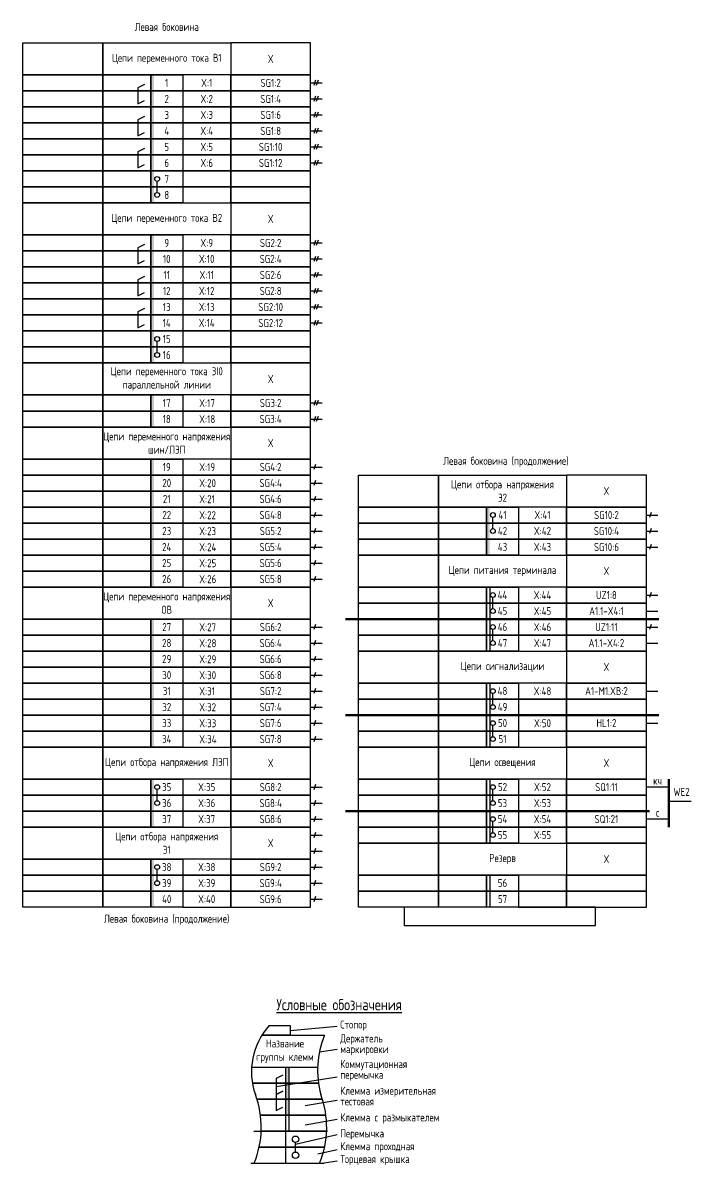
# Model space of a CAD drawing. Header units: millimetres. Extents: x -606 to 1525, y 17 to 584.
# Drawn here: x 1316 to 1525, y 46.3 to 403.1 of the extents above; entities that cross this region are included whole.
import ezdxf

# ---------------------------------------------------------------- set-up
doc = ezdxf.new("R2010")
doc.units = ezdxf.units.MM
doc.styles.add('Gost_type_A', font='GOST_A.TTF')

msp = doc.modelspace()

# ---------------------------------------------------------------- hatches: boundary and pattern name
h = msp.add_hatch(color=256)
h.dxf.hatch_style = 1
h.paths.add_polyline_path([(1357, 386.88), (1356, 386.88), (1356, 346.88), (1357, 346.88)])
h = msp.add_hatch(color=256)
h.dxf.hatch_style = 1
h.paths.add_polyline_path([(1357, 336.88), (1356, 336.88), (1356, 296.88), (1357, 296.88)])
h = msp.add_hatch(color=256)
h.dxf.hatch_style = 1
h.paths.add_polyline_path([(1357, 286.88), (1356, 286.88), (1356, 276.88), (1357, 276.88)])
h = msp.add_hatch(color=256)
h.dxf.hatch_style = 1
h.paths.add_polyline_path([(1357, 266.88), (1356, 266.88), (1356, 226.88), (1357, 226.88)])
h = msp.add_hatch(color=256)
h.dxf.hatch_style = 1
h.paths.add_polyline_path([(1462, 251.88), (1461, 251.88), (1461, 236.88), (1462, 236.88)])
h = msp.add_hatch(color=256)
h.dxf.hatch_style = 1
h.paths.add_polyline_path([(1357, 216.88), (1356, 216.88), (1356, 176.88), (1357, 176.88)])
h = msp.add_hatch(color=256)
h.dxf.hatch_style = 1
h.paths.add_polyline_path([(1357, 166.88), (1356, 166.88), (1356, 151.88), (1357, 151.88)])
h = msp.add_hatch(color=256)
h.dxf.hatch_style = 1
h.paths.add_polyline_path([(1357, 141.88), (1356, 141.88), (1356, 126.88), (1357, 126.88)])
h = msp.add_hatch(color=256)
h.dxf.hatch_style = 1
h.paths.add_polyline_path([(1399.27, 76.86), (1398.27, 76.86), (1398.27, 61.86), (1399.27, 61.86)])

# ---------------------------------------------------------------- linework, layer by layer
for p, q in [((1406, 384.38), (1409.62, 384.38)), ((1407.54, 385.19), (1406.96, 383.57)), ((1408.33, 385.2), (1407.75, 383.57)), ((1406, 379.38), (1409.62, 379.38)), ((1407.54, 380.19), (1406.96, 378.57)), ((1408.33, 380.2), (1407.75, 378.57)), ((1407.54, 375.19), (1406.96, 373.57)), ((1408.33, 375.2), (1407.75, 373.57)), ((1406, 374.38), (1409.62, 374.38)), ((1406, 369.38), (1409.62, 369.38)), ((1407.54, 370.19), (1406.96, 368.57)), ((1408.33, 370.2), (1407.75, 368.57)), ((1406, 364.38), (1409.62, 364.38)), ((1407.54, 365.19), (1406.96, 363.57)), ((1408.33, 365.2), (1407.75, 363.57)), ((1406, 359.38), (1409.62, 359.38)), ((1407.54, 360.19), (1406.96, 358.57)), ((1408.33, 360.2), (1407.75, 358.57)), ((1406, 334.38), (1409.62, 334.38)), ((1407.54, 335.19), (1406.96, 333.57)), ((1408.33, 335.2), (1407.75, 333.57)), ((1406, 329.38), (1409.62, 329.38)), ((1407.54, 330.19), (1406.96, 328.57)), ((1408.33, 330.2), (1407.75, 328.57)), ((1407.54, 325.19), (1406.96, 323.57)), ((1408.33, 325.2), (1407.75, 323.57)), ((1406, 324.38), (1409.62, 324.38)), ((1406, 319.38), (1409.62, 319.38)), ((1407.54, 320.19), (1406.96, 318.57)), ((1408.33, 320.2), (1407.75, 318.57)), ((1406, 314.38), (1409.62, 314.38)), ((1407.54, 315.19), (1406.96, 313.57)), ((1408.33, 315.2), (1407.75, 313.57)), ((1406, 309.38), (1409.62, 309.38)), ((1407.54, 310.19), (1406.96, 308.57)), ((1408.33, 310.2), (1407.75, 308.57)), ((1406, 284.38), (1409.62, 284.38)), ((1407.54, 285.19), (1406.96, 283.57)), ((1408.33, 285.2), (1407.75, 283.57)), ((1406, 279.38), (1409.62, 279.38)), ((1407.54, 280.19), (1406.96, 278.57)), ((1408.33, 280.2), (1407.75, 278.57)), ((1406, 264.38), (1409.62, 264.38)), ((1407.54, 265.19), (1406.96, 263.57)), ((1406, 259.38), (1409.62, 259.38)), ((1407.54, 260.19), (1406.96, 258.57)), ((1406, 254.38), (1409.62, 254.38)), ((1407.54, 255.19), (1406.96, 253.57)), ((1407.54, 250.19), (1406.96, 248.57)), ((1512.54, 250.19), (1511.96, 248.57)), ((1406, 249.38), (1409.62, 249.38)), ((1511, 249.38), (1514.62, 249.38)), ((1406, 244.38), (1409.62, 244.38)), ((1407.54, 245.19), (1406.96, 243.57)), ((1511, 244.38), (1514.62, 244.38)), ((1512.54, 245.19), (1511.96, 243.57)), ((1406, 239.38), (1409.62, 239.38)), ((1407.54, 240.19), (1406.96, 238.57)), ((1511, 239.38), (1514.62, 239.38)), ((1512.54, 240.19), (1511.96, 238.57)), ((1406, 234.38), (1409.62, 234.38)), ((1407.54, 235.19), (1406.96, 233.57)), ((1406, 229.38), (1409.62, 229.38)), ((1407.54, 230.19), (1406.96, 228.57)), ((1512.54, 225.19), (1511.96, 223.57)), ((1511, 224.38), (1514.62, 224.38)), ((1511, 219.38), (1514.62, 219.38)), ((1406, 214.38), (1409.62, 214.38)), ((1407.54, 215.19), (1406.96, 213.57)), ((1511, 214.38), (1514.62, 214.38)), ((1512.54, 215.19), (1511.96, 213.57)), ((1406, 209.38), (1409.62, 209.38)), ((1407.54, 210.19), (1406.96, 208.57)), ((1511, 209.38), (1514.62, 209.38)), ((1406, 204.38), (1409.62, 204.38)), ((1407.54, 205.19), (1406.96, 203.57)), ((1407.54, 200.19), (1406.96, 198.57)), ((1406, 199.38), (1409.62, 199.38)), ((1406, 194.38), (1409.62, 194.38)), ((1407.54, 195.19), (1406.96, 193.57)), ((1511, 194.38), (1514.62, 194.38)), ((1406, 189.38), (1409.62, 189.38)), ((1407.54, 190.19), (1406.96, 188.57)), ((1406, 184.38), (1409.62, 184.38)), ((1407.54, 185.19), (1406.96, 183.57)), ((1511, 184.38), (1514.62, 184.38)), ((1406, 179.38), (1409.62, 179.38)), ((1407.54, 180.19), (1406.96, 178.57)), ((1406, 164.38), (1409.62, 164.38)), ((1407.54, 165.19), (1406.96, 163.57)), ((1518, 164.38), (1511, 164.38)), ((1518, 164.38), (1518, 154.38)), ((1406, 159.38), (1409.62, 159.38)), ((1407.54, 160.19), (1406.96, 158.57)), ((1525, 159.88), (1518, 159.88)), ((1406, 154.38), (1409.62, 154.38)), ((1407.54, 155.19), (1406.96, 153.57)), ((1518, 154.38), (1511, 154.38)), ((1407.54, 150.19), (1406.96, 148.57)), ((1406, 149.38), (1409.62, 149.38)), ((1406, 144.38), (1409.62, 144.38)), ((1407.54, 145.19), (1406.96, 143.57)), ((1406, 139.38), (1409.62, 139.38)), ((1407.54, 140.19), (1406.96, 138.57)), ((1406, 134.38), (1409.62, 134.38)), ((1407.54, 135.19), (1406.96, 133.57)), ((1406, 129.38), (1409.62, 129.38)), ((1407.54, 130.19), (1406.96, 128.57)), ((1399.62, 88.36), (1414.27, 89.68)), ((1390.77, 86.86), (1410.35, 86.86)), ((1408.78, 81.7), (1414.27, 82.55)), ((1387.74, 76.86), (1408.2, 76.86)), ((1398.27, 46.86), (1398.27, 76.86)), ((1399.27, 71.86), (1399.27, 76.86)), ((1408.46, 71.86), (1388, 71.86)), ((1388, 71.86), (1408.46, 71.86)), ((1395.27, 70.86), (1414.27, 73.86)), ((1399.27, 56.86), (1399.27, 71.86)), ((1409.68, 66.86), (1389.22, 66.86)), ((1389.22, 66.86), (1409.68, 66.86)), ((1404.27, 64.86), (1414.27, 66.62)), ((1410.77, 61.86), (1390.31, 61.86)), ((1390.31, 61.86), (1410.77, 61.86)), ((1410.77, 61.86), (1390.31, 61.86)), ((1390.31, 61.86), (1410.77, 61.86)), ((1404.27, 58.86), (1414.27, 60.62)), ((1388.27, 56.86), (1411.27, 56.86)), ((1410.99, 56.86), (1390.53, 56.86)), ((1390.53, 56.86), (1410.99, 56.86)), ((1401.27, 52.86), (1414.27, 55.86)), ((1410.35, 51.86), (1389.89, 51.86)), ((1389.89, 51.86), (1410.35, 51.86)), ((1401.29, 51.86), (1401.29, 53.36)), ((1401.29, 50.36), (1401.29, 51.86)), ((1408.27, 49.82), (1414.27, 51.2)), ((1387.27, 46.86), (1410.27, 46.86)), ((1388.34, 46.86), (1408.79, 46.86)), ((1414.27, 47.52), (1410.27, 46.86))]:
    msp.add_line(p, q)
at = {"lineweight": -2}
for p, q in [((1358, 350.13), (1358, 353.63)), ((1358, 300.13), (1358, 303.63)), ((1463, 245.13), (1463, 248.63)), ((1463, 220.13), (1463, 223.63)), ((1463, 210.13), (1463, 213.63)), ((1463, 190.13), (1463, 193.63)), ((1463, 180.13), (1463, 183.63)), ((1358, 160.13), (1358, 163.63)), ((1463, 160.13), (1463, 163.63)), ((1463, 150.13), (1463, 153.63)), ((1358, 135.13), (1358, 138.63))]:
    msp.add_line(p, q, dxfattribs=at)
at = {"linetype": 'ByBlock', "lineweight": 60}
for p, q in [((1416.95, 216.88), (1514.87, 216.88)), ((1416.95, 186.88), (1514.87, 186.88)), ((1416.95, 156.88), (1512, 156.88))]:
    msp.add_line(p, q, dxfattribs=at)
at = {"color": 0, "linetype": 'ByBlock', "lineweight": 60}
msp.add_line((1518, 151.88), (1518, 166.88), dxfattribs=at)
for points in [[(1316, 396.88), (1341, 396.88), (1341, 386.88), (1316, 386.88)], [(1341, 396.88), (1381, 396.88), (1381, 386.88), (1341, 386.88)], [(1406, 396.88), (1381, 396.88), (1381, 386.88), (1406, 386.88)], [(1316, 386.88), (1341, 386.88), (1341, 381.88), (1316, 381.88)], [(1341, 386.88), (1356, 386.88), (1356, 381.88), (1341, 381.88)], [(1356, 386.88), (1366, 386.88), (1366, 381.88), (1356, 381.88)], [(1381, 386.88), (1366, 386.88), (1366, 381.88), (1381, 381.88)], [(1406, 386.88), (1381, 386.88), (1381, 381.88), (1406, 381.88)], [(1316, 381.88), (1341, 381.88), (1341, 376.88), (1316, 376.88)], [(1341, 381.88), (1356, 381.88), (1356, 376.88), (1341, 376.88)], [(1356, 381.88), (1366, 381.88), (1366, 376.88), (1356, 376.88)], [(1381, 381.88), (1366, 381.88), (1366, 376.88), (1381, 376.88)], [(1406, 381.88), (1381, 381.88), (1381, 376.88), (1406, 376.88)], [(1316, 376.88), (1341, 376.88), (1341, 371.88), (1316, 371.88)], [(1341, 376.88), (1356, 376.88), (1356, 371.88), (1341, 371.88)], [(1356, 376.88), (1366, 376.88), (1366, 371.88), (1356, 371.88)], [(1381, 376.88), (1366, 376.88), (1366, 371.88), (1381, 371.88)], [(1406, 376.88), (1381, 376.88), (1381, 371.88), (1406, 371.88)], [(1316, 371.88), (1341, 371.88), (1341, 366.88), (1316, 366.88)], [(1341, 371.88), (1356, 371.88), (1356, 366.88), (1341, 366.88)], [(1356, 371.88), (1366, 371.88), (1366, 366.88), (1356, 366.88)], [(1381, 371.88), (1366, 371.88), (1366, 366.88), (1381, 366.88)], [(1406, 371.88), (1381, 371.88), (1381, 366.88), (1406, 366.88)], [(1316, 366.88), (1341, 366.88), (1341, 361.88), (1316, 361.88)], [(1341, 366.88), (1356, 366.88), (1356, 361.88), (1341, 361.88)], [(1356, 366.88), (1366, 366.88), (1366, 361.88), (1356, 361.88)], [(1381, 366.88), (1366, 366.88), (1366, 361.88), (1381, 361.88)], [(1406, 366.88), (1381, 366.88), (1381, 361.88), (1406, 361.88)], [(1316, 361.88), (1341, 361.88), (1341, 356.88), (1316, 356.88)], [(1341, 361.88), (1356, 361.88), (1356, 356.88), (1341, 356.88)], [(1356, 361.88), (1366, 361.88), (1366, 356.88), (1356, 356.88)], [(1381, 361.88), (1366, 361.88), (1366, 356.88), (1381, 356.88)], [(1406, 361.88), (1381, 361.88), (1381, 356.88), (1406, 356.88)], [(1316, 356.88), (1341, 356.88), (1341, 351.88), (1316, 351.88)], [(1341, 356.88), (1356, 356.88), (1356, 351.88), (1341, 351.88)], [(1356, 356.88), (1366, 356.88), (1366, 351.88), (1356, 351.88)], [(1381, 356.88), (1366, 356.88), (1366, 351.88), (1381, 351.88)], [(1406, 356.88), (1381, 356.88), (1381, 351.88), (1406, 351.88)], [(1316, 351.88), (1341, 351.88), (1341, 346.88), (1316, 346.88)], [(1341, 351.88), (1356, 351.88), (1356, 346.88), (1341, 346.88)], [(1356, 351.88), (1366, 351.88), (1366, 346.88), (1356, 346.88)], [(1381, 351.88), (1366, 351.88), (1366, 346.88), (1381, 346.88)], [(1406, 351.88), (1381, 351.88), (1381, 346.88), (1406, 346.88)], [(1316, 346.88), (1341, 346.88), (1341, 336.88), (1316, 336.88)], [(1341, 346.88), (1381, 346.88), (1381, 336.88), (1341, 336.88)], [(1406, 346.88), (1381, 346.88), (1381, 336.88), (1406, 336.88)], [(1316, 336.88), (1341, 336.88), (1341, 331.88), (1316, 331.88)], [(1341, 336.88), (1356, 336.88), (1356, 331.88), (1341, 331.88)], [(1356, 336.88), (1366, 336.88), (1366, 331.88), (1356, 331.88)], [(1381, 336.88), (1366, 336.88), (1366, 331.88), (1381, 331.88)], [(1406, 336.88), (1381, 336.88), (1381, 331.88), (1406, 331.88)], [(1316, 331.88), (1341, 331.88), (1341, 326.88), (1316, 326.88)], [(1341, 331.88), (1356, 331.88), (1356, 326.88), (1341, 326.88)], [(1356, 331.88), (1366, 331.88), (1366, 326.88), (1356, 326.88)], [(1381, 331.88), (1366, 331.88), (1366, 326.88), (1381, 326.88)], [(1406, 331.88), (1381, 331.88), (1381, 326.88), (1406, 326.88)], [(1316, 326.88), (1341, 326.88), (1341, 321.88), (1316, 321.88)], [(1341, 326.88), (1356, 326.88), (1356, 321.88), (1341, 321.88)], [(1356, 326.88), (1366, 326.88), (1366, 321.88), (1356, 321.88)], [(1381, 326.88), (1366, 326.88), (1366, 321.88), (1381, 321.88)], [(1406, 326.88), (1381, 326.88), (1381, 321.88), (1406, 321.88)], [(1316, 321.88), (1341, 321.88), (1341, 316.88), (1316, 316.88)], [(1341, 321.88), (1356, 321.88), (1356, 316.88), (1341, 316.88)], [(1356, 321.88), (1366, 321.88), (1366, 316.88), (1356, 316.88)], [(1381, 321.88), (1366, 321.88), (1366, 316.88), (1381, 316.88)], [(1406, 321.88), (1381, 321.88), (1381, 316.88), (1406, 316.88)], [(1316, 316.88), (1341, 316.88), (1341, 311.88), (1316, 311.88)], [(1341, 316.88), (1356, 316.88), (1356, 311.88), (1341, 311.88)], [(1356, 316.88), (1366, 316.88), (1366, 311.88), (1356, 311.88)], [(1381, 316.88), (1366, 316.88), (1366, 311.88), (1381, 311.88)], [(1406, 316.88), (1381, 316.88), (1381, 311.88), (1406, 311.88)], [(1316, 311.88), (1341, 311.88), (1341, 306.88), (1316, 306.88)], [(1341, 311.88), (1356, 311.88), (1356, 306.88), (1341, 306.88)], [(1356, 311.88), (1366, 311.88), (1366, 306.88), (1356, 306.88)], [(1381, 311.88), (1366, 311.88), (1366, 306.88), (1381, 306.88)], [(1406, 311.88), (1381, 311.88), (1381, 306.88), (1406, 306.88)], [(1316, 306.88), (1341, 306.88), (1341, 301.88), (1316, 301.88)], [(1341, 306.88), (1356, 306.88), (1356, 301.88), (1341, 301.88)], [(1356, 306.88), (1366, 306.88), (1366, 301.88), (1356, 301.88)], [(1381, 306.88), (1366, 306.88), (1366, 301.88), (1381, 301.88)], [(1406, 306.88), (1381, 306.88), (1381, 301.88), (1406, 301.88)], [(1316, 301.88), (1341, 301.88), (1341, 296.88), (1316, 296.88)], [(1341, 301.88), (1356, 301.88), (1356, 296.88), (1341, 296.88)], [(1356, 301.88), (1366, 301.88), (1366, 296.88), (1356, 296.88)], [(1381, 301.88), (1366, 301.88), (1366, 296.88), (1381, 296.88)], [(1406, 301.88), (1381, 301.88), (1381, 296.88), (1406, 296.88)], [(1316, 296.88), (1341, 296.88), (1341, 286.88), (1316, 286.88)], [(1341, 296.88), (1381, 296.88), (1381, 286.88), (1341, 286.88)], [(1406, 296.88), (1381, 296.88), (1381, 286.88), (1406, 286.88)], [(1316, 286.88), (1341, 286.88), (1341, 281.88), (1316, 281.88)], [(1341, 286.88), (1356, 286.88), (1356, 281.88), (1341, 281.88)], [(1356, 286.88), (1366, 286.88), (1366, 281.88), (1356, 281.88)], [(1381, 286.88), (1366, 286.88), (1366, 281.88), (1381, 281.88)], [(1406, 286.88), (1381, 286.88), (1381, 281.88), (1406, 281.88)], [(1316, 281.88), (1341, 281.88), (1341, 276.88), (1316, 276.88)], [(1341, 281.88), (1356, 281.88), (1356, 276.88), (1341, 276.88)], [(1356, 281.88), (1366, 281.88), (1366, 276.88), (1356, 276.88)], [(1381, 281.88), (1366, 281.88), (1366, 276.88), (1381, 276.88)], [(1406, 281.88), (1381, 281.88), (1381, 276.88), (1406, 276.88)], [(1316, 276.88), (1341, 276.88), (1341, 266.88), (1316, 266.88)], [(1341, 276.88), (1381, 276.88), (1381, 266.88), (1341, 266.88)], [(1406, 276.88), (1381, 276.88), (1381, 266.88), (1406, 266.88)], [(1316, 266.88), (1341, 266.88), (1341, 261.88), (1316, 261.88)], [(1341, 266.88), (1356, 266.88), (1356, 261.88), (1341, 261.88)], [(1356, 266.88), (1366, 266.88), (1366, 261.88), (1356, 261.88)], [(1381, 266.88), (1366, 266.88), (1366, 261.88), (1381, 261.88)], [(1406, 266.88), (1381, 266.88), (1381, 261.88), (1406, 261.88)], [(1316, 261.88), (1341, 261.88), (1341, 256.88), (1316, 256.88)], [(1341, 261.88), (1356, 261.88), (1356, 256.88), (1341, 256.88)], [(1356, 261.88), (1366, 261.88), (1366, 256.88), (1356, 256.88)], [(1381, 261.88), (1366, 261.88), (1366, 256.88), (1381, 256.88)], [(1406, 261.88), (1381, 261.88), (1381, 256.88), (1406, 256.88)], [(1421, 261.88), (1446, 261.88), (1446, 251.88), (1421, 251.88)], [(1446, 261.88), (1486, 261.88), (1486, 251.88), (1446, 251.88)], [(1511, 261.88), (1486, 261.88), (1486, 251.88), (1511, 251.88)], [(1316, 256.88), (1341, 256.88), (1341, 251.88), (1316, 251.88)], [(1341, 256.88), (1356, 256.88), (1356, 251.88), (1341, 251.88)], [(1356, 256.88), (1366, 256.88), (1366, 251.88), (1356, 251.88)], [(1381, 256.88), (1366, 256.88), (1366, 251.88), (1381, 251.88)], [(1406, 256.88), (1381, 256.88), (1381, 251.88), (1406, 251.88)], [(1316, 251.88), (1341, 251.88), (1341, 246.88), (1316, 246.88)], [(1341, 251.88), (1356, 251.88), (1356, 246.88), (1341, 246.88)], [(1356, 251.88), (1366, 251.88), (1366, 246.88), (1356, 246.88)], [(1381, 251.88), (1366, 251.88), (1366, 246.88), (1381, 246.88)], [(1406, 251.88), (1381, 251.88), (1381, 246.88), (1406, 246.88)], [(1421, 251.88), (1446, 251.88), (1446, 246.88), (1421, 246.88)], [(1446, 251.88), (1461, 251.88), (1461, 246.88), (1446, 246.88)], [(1461, 251.88), (1471, 251.88), (1471, 246.88), (1461, 246.88)], [(1486, 251.88), (1471, 251.88), (1471, 246.88), (1486, 246.88)], [(1511, 251.88), (1486, 251.88), (1486, 246.88), (1511, 246.88)], [(1316, 246.88), (1341, 246.88), (1341, 241.88), (1316, 241.88)], [(1341, 246.88), (1356, 246.88), (1356, 241.88), (1341, 241.88)], [(1356, 246.88), (1366, 246.88), (1366, 241.88), (1356, 241.88)], [(1381, 246.88), (1366, 246.88), (1366, 241.88), (1381, 241.88)], [(1406, 246.88), (1381, 246.88), (1381, 241.88), (1406, 241.88)], [(1421, 246.88), (1446, 246.88), (1446, 241.88), (1421, 241.88)], [(1446, 246.88), (1461, 246.88), (1461, 241.88), (1446, 241.88)], [(1461, 246.88), (1471, 246.88), (1471, 241.88), (1461, 241.88)], [(1486, 246.88), (1471, 246.88), (1471, 241.88), (1486, 241.88)], [(1511, 246.88), (1486, 246.88), (1486, 241.88), (1511, 241.88)], [(1316, 241.88), (1341, 241.88), (1341, 236.88), (1316, 236.88)], [(1341, 241.88), (1356, 241.88), (1356, 236.88), (1341, 236.88)], [(1356, 241.88), (1366, 241.88), (1366, 236.88), (1356, 236.88)], [(1381, 241.88), (1366, 241.88), (1366, 236.88), (1381, 236.88)], [(1406, 241.88), (1381, 241.88), (1381, 236.88), (1406, 236.88)], [(1421, 241.88), (1446, 241.88), (1446, 236.88), (1421, 236.88)], [(1446, 241.88), (1461, 241.88), (1461, 236.88), (1446, 236.88)], [(1461, 241.88), (1471, 241.88), (1471, 236.88), (1461, 236.88)], [(1486, 241.88), (1471, 241.88), (1471, 236.88), (1486, 236.88)], [(1511, 241.88), (1486, 241.88), (1486, 236.88), (1511, 236.88)], [(1316, 236.88), (1341, 236.88), (1341, 231.88), (1316, 231.88)], [(1341, 236.88), (1356, 236.88), (1356, 231.88), (1341, 231.88)], [(1356, 236.88), (1366, 236.88), (1366, 231.88), (1356, 231.88)], [(1381, 236.88), (1366, 236.88), (1366, 231.88), (1381, 231.88)], [(1406, 236.88), (1381, 236.88), (1381, 231.88), (1406, 231.88)], [(1421, 236.88), (1446, 236.88), (1446, 226.88), (1421, 226.88)], [(1446, 236.88), (1486, 236.88), (1486, 226.88), (1446, 226.88)], [(1511, 236.88), (1486, 236.88), (1486, 226.88), (1511, 226.88)], [(1316, 231.88), (1341, 231.88), (1341, 226.88), (1316, 226.88)], [(1341, 231.88), (1356, 231.88), (1356, 226.88), (1341, 226.88)], [(1356, 231.88), (1366, 231.88), (1366, 226.88), (1356, 226.88)], [(1381, 231.88), (1366, 231.88), (1366, 226.88), (1381, 226.88)], [(1406, 231.88), (1381, 231.88), (1381, 226.88), (1406, 226.88)], [(1316, 226.88), (1341, 226.88), (1341, 216.88), (1316, 216.88)], [(1341, 226.88), (1381, 226.88), (1381, 216.88), (1341, 216.88)], [(1406, 226.88), (1381, 226.88), (1381, 216.88), (1406, 216.88)], [(1421, 226.88), (1446, 226.88), (1446, 221.88), (1421, 221.88)], [(1446, 226.88), (1461, 226.88), (1461, 221.88), (1446, 221.88)], [(1461, 226.88), (1471, 226.88), (1471, 221.88), (1461, 221.88)], [(1461, 226.88), (1462, 226.88), (1462, 206.88), (1461, 206.88)], [(1486, 226.88), (1471, 226.88), (1471, 221.88), (1486, 221.88)], [(1511, 226.88), (1486, 226.88), (1486, 221.88), (1511, 221.88)], [(1421, 221.88), (1446, 221.88), (1446, 216.88), (1421, 216.88)], [(1446, 221.88), (1461, 221.88), (1461, 216.88), (1446, 216.88)], [(1461, 221.88), (1471, 221.88), (1471, 216.88), (1461, 216.88)], [(1486, 221.88), (1471, 221.88), (1471, 216.88), (1486, 216.88)], [(1511, 221.88), (1486, 221.88), (1486, 216.88), (1511, 216.88)], [(1316, 216.88), (1341, 216.88), (1341, 211.88), (1316, 211.88)], [(1341, 216.88), (1356, 216.88), (1356, 211.88), (1341, 211.88)], [(1356, 216.88), (1366, 216.88), (1366, 211.88), (1356, 211.88)], [(1381, 216.88), (1366, 216.88), (1366, 211.88), (1381, 211.88)], [(1406, 216.88), (1381, 216.88), (1381, 211.88), (1406, 211.88)], [(1421, 216.88), (1446, 216.88), (1446, 211.88), (1421, 211.88)], [(1446, 216.88), (1461, 216.88), (1461, 211.88), (1446, 211.88)], [(1461, 216.88), (1471, 216.88), (1471, 211.88), (1461, 211.88)], [(1486, 216.88), (1471, 216.88), (1471, 211.88), (1486, 211.88)], [(1511, 216.88), (1486, 216.88), (1486, 211.88), (1511, 211.88)], [(1316, 211.88), (1341, 211.88), (1341, 206.88), (1316, 206.88)], [(1341, 211.88), (1356, 211.88), (1356, 206.88), (1341, 206.88)], [(1356, 211.88), (1366, 211.88), (1366, 206.88), (1356, 206.88)], [(1381, 211.88), (1366, 211.88), (1366, 206.88), (1381, 206.88)], [(1406, 211.88), (1381, 211.88), (1381, 206.88), (1406, 206.88)], [(1421, 211.88), (1446, 211.88), (1446, 206.88), (1421, 206.88)], [(1446, 211.88), (1461, 211.88), (1461, 206.88), (1446, 206.88)], [(1461, 211.88), (1471, 211.88), (1471, 206.88), (1461, 206.88)], [(1486, 211.88), (1471, 211.88), (1471, 206.88), (1486, 206.88)], [(1511, 211.88), (1486, 211.88), (1486, 206.88), (1511, 206.88)], [(1316, 206.88), (1341, 206.88), (1341, 201.88), (1316, 201.88)], [(1341, 206.88), (1356, 206.88), (1356, 201.88), (1341, 201.88)], [(1356, 206.88), (1366, 206.88), (1366, 201.88), (1356, 201.88)], [(1381, 206.88), (1366, 206.88), (1366, 201.88), (1381, 201.88)], [(1406, 206.88), (1381, 206.88), (1381, 201.88), (1406, 201.88)], [(1421, 206.88), (1446, 206.88), (1446, 196.88), (1421, 196.88)], [(1446, 206.88), (1486, 206.88), (1486, 196.88), (1446, 196.88)], [(1511, 206.88), (1486, 206.88), (1486, 196.88), (1511, 196.88)], [(1316, 201.88), (1341, 201.88), (1341, 196.88), (1316, 196.88)], [(1341, 201.88), (1356, 201.88), (1356, 196.88), (1341, 196.88)], [(1356, 201.88), (1366, 201.88), (1366, 196.88), (1356, 196.88)], [(1381, 201.88), (1366, 201.88), (1366, 196.88), (1381, 196.88)], [(1406, 201.88), (1381, 201.88), (1381, 196.88), (1406, 196.88)], [(1316, 196.88), (1341, 196.88), (1341, 191.88), (1316, 191.88)], [(1341, 196.88), (1356, 196.88), (1356, 191.88), (1341, 191.88)], [(1356, 196.88), (1366, 196.88), (1366, 191.88), (1356, 191.88)], [(1381, 196.88), (1366, 196.88), (1366, 191.88), (1381, 191.88)], [(1406, 196.88), (1381, 196.88), (1381, 191.88), (1406, 191.88)], [(1421, 196.88), (1446, 196.88), (1446, 191.88), (1421, 191.88)], [(1446, 196.88), (1461, 196.88), (1461, 191.88), (1446, 191.88)], [(1461, 196.88), (1471, 196.88), (1471, 191.88), (1461, 191.88)], [(1461, 196.88), (1462, 196.88), (1462, 176.88), (1461, 176.88)], [(1486, 196.88), (1471, 196.88), (1471, 191.88), (1486, 191.88)], [(1511, 196.88), (1486, 196.88), (1486, 191.88), (1511, 191.88)], [(1316, 191.88), (1341, 191.88), (1341, 186.88), (1316, 186.88)], [(1341, 191.88), (1356, 191.88), (1356, 186.88), (1341, 186.88)], [(1356, 191.88), (1366, 191.88), (1366, 186.88), (1356, 186.88)], [(1381, 191.88), (1366, 191.88), (1366, 186.88), (1381, 186.88)], [(1406, 191.88), (1381, 191.88), (1381, 186.88), (1406, 186.88)], [(1421, 191.88), (1446, 191.88), (1446, 181.88), (1421, 181.88)], [(1446, 191.88), (1461, 191.88), (1461, 181.88), (1446, 181.88)], [(1461, 191.88), (1471, 191.88), (1471, 181.88), (1461, 181.88)], [(1486, 191.88), (1471, 191.88), (1471, 181.88), (1486, 181.88)], [(1511, 191.88), (1486, 191.88), (1486, 181.88), (1511, 181.88)], [(1316, 186.88), (1341, 186.88), (1341, 181.88), (1316, 181.88)], [(1341, 186.88), (1356, 186.88), (1356, 181.88), (1341, 181.88)], [(1356, 186.88), (1366, 186.88), (1366, 181.88), (1356, 181.88)], [(1381, 186.88), (1366, 186.88), (1366, 181.88), (1381, 181.88)], [(1406, 186.88), (1381, 186.88), (1381, 181.88), (1406, 181.88)], [(1421, 186.88), (1446, 186.88), (1446, 181.88), (1421, 181.88)], [(1446, 186.88), (1461, 186.88), (1461, 181.88), (1446, 181.88)], [(1461, 186.88), (1471, 186.88), (1471, 181.88), (1461, 181.88)], [(1486, 186.88), (1471, 186.88), (1471, 181.88), (1486, 181.88)], [(1511, 186.88), (1486, 186.88), (1486, 181.88), (1511, 181.88)], [(1316, 181.88), (1341, 181.88), (1341, 176.88), (1316, 176.88)], [(1341, 181.88), (1356, 181.88), (1356, 176.88), (1341, 176.88)], [(1356, 181.88), (1366, 181.88), (1366, 176.88), (1356, 176.88)], [(1381, 181.88), (1366, 181.88), (1366, 176.88), (1381, 176.88)], [(1406, 181.88), (1381, 181.88), (1381, 176.88), (1406, 176.88)], [(1421, 181.88), (1446, 181.88), (1446, 176.88), (1421, 176.88)], [(1446, 181.88), (1461, 181.88), (1461, 176.88), (1446, 176.88)], [(1461, 181.88), (1471, 181.88), (1471, 176.88), (1461, 176.88)], [(1486, 181.88), (1471, 181.88), (1471, 176.88), (1486, 176.88)], [(1511, 181.88), (1486, 181.88), (1486, 176.88), (1511, 176.88)], [(1316, 176.88), (1341, 176.88), (1341, 166.88), (1316, 166.88)], [(1341, 176.88), (1381, 176.88), (1381, 166.88), (1341, 166.88)], [(1406, 176.88), (1381, 176.88), (1381, 166.88), (1406, 166.88)], [(1421, 176.88), (1446, 176.88), (1446, 166.88), (1421, 166.88)], [(1446, 176.88), (1486, 176.88), (1486, 166.88), (1446, 166.88)], [(1511, 176.88), (1486, 176.88), (1486, 166.88), (1511, 166.88)], [(1316, 166.88), (1341, 166.88), (1341, 161.88), (1316, 161.88)], [(1341, 166.88), (1356, 166.88), (1356, 161.88), (1341, 161.88)], [(1356, 166.88), (1366, 166.88), (1366, 161.88), (1356, 161.88)], [(1381, 166.88), (1366, 166.88), (1366, 161.88), (1381, 161.88)], [(1406, 166.88), (1381, 166.88), (1381, 161.88), (1406, 161.88)], [(1421, 166.88), (1446, 166.88), (1446, 161.88), (1421, 161.88)], [(1446, 166.88), (1461, 166.88), (1461, 161.88), (1446, 161.88)], [(1461, 166.88), (1471, 166.88), (1471, 161.88), (1461, 161.88)], [(1461, 166.88), (1462, 166.88), (1462, 146.88), (1461, 146.88)], [(1486, 166.88), (1471, 166.88), (1471, 161.88), (1486, 161.88)], [(1511, 166.88), (1486, 166.88), (1486, 161.88), (1511, 161.88)], [(1316, 161.88), (1341, 161.88), (1341, 156.88), (1316, 156.88)], [(1341, 161.88), (1356, 161.88), (1356, 156.88), (1341, 156.88)], [(1356, 161.88), (1366, 161.88), (1366, 156.88), (1356, 156.88)], [(1381, 161.88), (1366, 161.88), (1366, 156.88), (1381, 156.88)], [(1406, 161.88), (1381, 161.88), (1381, 156.88), (1406, 156.88)], [(1421, 161.88), (1446, 161.88), (1446, 156.88), (1421, 156.88)], [(1446, 161.88), (1461, 161.88), (1461, 156.88), (1446, 156.88)], [(1461, 161.88), (1471, 161.88), (1471, 156.88), (1461, 156.88)], [(1486, 161.88), (1471, 161.88), (1471, 156.88), (1486, 156.88)], [(1511, 161.88), (1486, 161.88), (1486, 156.88), (1511, 156.88)], [(1316, 156.88), (1341, 156.88), (1341, 151.88), (1316, 151.88)], [(1341, 156.88), (1356, 156.88), (1356, 151.88), (1341, 151.88)], [(1356, 156.88), (1366, 156.88), (1366, 151.88), (1356, 151.88)], [(1381, 156.88), (1366, 156.88), (1366, 151.88), (1381, 151.88)], [(1406, 156.88), (1381, 156.88), (1381, 151.88), (1406, 151.88)], [(1421, 156.88), (1446, 156.88), (1446, 151.88), (1421, 151.88)], [(1446, 156.88), (1461, 156.88), (1461, 151.88), (1446, 151.88)], [(1461, 156.88), (1471, 156.88), (1471, 151.88), (1461, 151.88)], [(1486, 156.88), (1471, 156.88), (1471, 151.88), (1486, 151.88)], [(1511, 156.88), (1486, 156.88), (1486, 151.88), (1511, 151.88)], [(1316, 151.88), (1341, 151.88), (1341, 141.88), (1316, 141.88)], [(1341, 151.88), (1381, 151.88), (1381, 141.88), (1341, 141.88)], [(1406, 151.88), (1381, 151.88), (1381, 141.88), (1406, 141.88)], [(1421, 151.88), (1446, 151.88), (1446, 146.88), (1421, 146.88)], [(1446, 151.88), (1461, 151.88), (1461, 146.88), (1446, 146.88)], [(1461, 151.88), (1471, 151.88), (1471, 146.88), (1461, 146.88)], [(1486, 151.88), (1471, 151.88), (1471, 146.88), (1486, 146.88)], [(1511, 151.88), (1486, 151.88), (1486, 146.88), (1511, 146.88)], [(1421, 146.88), (1446, 146.88), (1446, 136.88), (1421, 136.88)], [(1446, 146.88), (1486, 146.88), (1486, 136.88), (1446, 136.88)], [(1511, 146.88), (1486, 146.88), (1486, 136.88), (1511, 136.88)], [(1316, 141.88), (1341, 141.88), (1341, 136.88), (1316, 136.88)], [(1341, 141.88), (1356, 141.88), (1356, 136.88), (1341, 136.88)], [(1356, 141.88), (1366, 141.88), (1366, 136.88), (1356, 136.88)], [(1381, 141.88), (1366, 141.88), (1366, 136.88), (1381, 136.88)], [(1406, 141.88), (1381, 141.88), (1381, 136.88), (1406, 136.88)], [(1316, 136.88), (1341, 136.88), (1341, 131.88), (1316, 131.88)], [(1341, 136.88), (1356, 136.88), (1356, 131.88), (1341, 131.88)], [(1356, 136.88), (1366, 136.88), (1366, 131.88), (1356, 131.88)], [(1381, 136.88), (1366, 136.88), (1366, 131.88), (1381, 131.88)], [(1406, 136.88), (1381, 136.88), (1381, 131.88), (1406, 131.88)], [(1421, 136.88), (1446, 136.88), (1446, 131.88), (1421, 131.88)], [(1446, 136.88), (1461, 136.88), (1461, 131.88), (1446, 131.88)], [(1461, 136.88), (1471, 136.88), (1471, 131.88), (1461, 131.88)], [(1461, 136.88), (1462, 136.88), (1462, 126.88), (1461, 126.88)], [(1486, 136.88), (1471, 136.88), (1471, 131.88), (1486, 131.88)], [(1511, 136.88), (1486, 136.88), (1486, 131.88), (1511, 131.88)], [(1316, 131.88), (1341, 131.88), (1341, 126.88), (1316, 126.88)], [(1341, 131.88), (1356, 131.88), (1356, 126.88), (1341, 126.88)], [(1356, 131.88), (1366, 131.88), (1366, 126.88), (1356, 126.88)], [(1381, 131.88), (1366, 131.88), (1366, 126.88), (1381, 126.88)], [(1406, 131.88), (1381, 131.88), (1381, 126.88), (1406, 126.88)], [(1421, 131.88), (1446, 131.88), (1446, 126.88), (1421, 126.88)], [(1446, 131.88), (1461, 131.88), (1461, 126.88), (1446, 126.88)], [(1461, 131.88), (1471, 131.88), (1471, 126.88), (1461, 126.88)], [(1486, 131.88), (1471, 131.88), (1471, 126.88), (1486, 126.88)], [(1511, 131.88), (1486, 131.88), (1486, 126.88), (1511, 126.88)], [(1435.22, 121.11), (1495.06, 121.11), (1495.06, 126.88), (1435.22, 126.88)]]:
    msp.add_lwpolyline(points, close=True)
for points in [[(1354, 383.88), (1352, 382.88), (1352, 377.88), (1354, 378.88)], [(1354, 373.88), (1352, 372.88), (1352, 367.88), (1354, 368.88)], [(1354, 363.88), (1352, 362.88), (1352, 357.88), (1354, 358.88)], [(1354, 333.88), (1352, 332.88), (1352, 327.88), (1354, 328.88)], [(1354, 323.88), (1352, 322.88), (1352, 317.88), (1354, 318.88)], [(1354, 313.88), (1352, 312.88), (1352, 307.88), (1354, 308.88)], [(1393.01, 89.86), (1399.62, 89.86), (1399.62, 86.86), (1390.77, 86.86)], [(1397.27, 74.36), (1395.27, 73.36), (1395.27, 68.36), (1397.27, 69.36)], [(1397.27, 69.36), (1395.27, 68.36), (1395.27, 63.36), (1397.27, 64.36)]]:
    msp.add_lwpolyline(points)
at = {"lineweight": -2}
for centre in [(1358, 354.38), (1358, 349.38), (1358, 304.38), (1358, 299.38), (1463, 249.38), (1463, 244.38), (1463, 224.38), (1463, 219.38), (1463, 214.38), (1463, 209.38), (1463, 194.38), (1463, 189.38), (1463, 184.38), (1463, 179.38), (1358, 164.38), (1463, 164.38), (1358, 159.38), (1463, 159.38), (1463, 154.38), (1463, 149.38), (1358, 139.38), (1358, 134.38)]:
    msp.add_circle(centre, 0.75, dxfattribs=at)
for centre in [(1401.29, 54.36), (1401.29, 49.36)]:
    msp.add_circle(centre, 1)
for centre, radius, start, end in [((1409.11, 75.46), 21.6, 138.181, 199.2333), ((1437.2, 75.86), 29.02, 157.7321, 195.0211), ((1361.02, 58.09), 29.54, 337.6521, 20.3143), ((1381.48, 58.09), 29.54, 337.6521, 20.3143)]:
    msp.add_arc(centre, radius, start, end)

# ---------------------------------------------------------------- texts
at = {"attachment_point": 5, "style": 'Gost_type_A'}
for s, insert, char_height, width in [('Левая боковина', (1361, 401.88), 2.5, 40), ('Цепи переменного тока В1', (1361, 391.88), 2.5, 40), ('X', (1393.5, 391.88), 2.5, 25), ('SG1:2', (1393.5, 384.38), 2.5, 25), ('SG1:4', (1393.5, 379.38), 2.5, 25), ('SG1:6', (1393.5, 374.38), 2.5, 25), ('SG1:8', (1393.5, 369.38), 2.5, 25), ('SG1:10', (1393.5, 364.38), 2.5, 25), ('SG1:12', (1393.5, 359.38), 2.5, 25), ('Цепи переменного тока В2', (1361, 341.88), 2.5, 40), ('X', (1393.5, 341.88), 2.5, 25), ('SG2:2', (1393.5, 334.38), 2.5, 25), ('SG2:4', (1393.5, 329.38), 2.5, 25), ('SG2:6', (1393.5, 324.38), 2.5, 25), ('SG2:8', (1393.5, 319.38), 2.5, 25), ('SG2:10', (1393.5, 314.38), 2.5, 25), ('SG2:12', (1393.5, 309.38), 2.5, 25), ('Цепи переменного тока 3I0 параллельной линии', (1361, 291.88), 2.5, 40), ('X', (1393.5, 291.88), 2.5, 25), ('SG3:2', (1393.5, 284.38), 2.5, 25), ('SG3:4', (1393.5, 279.38), 2.5, 25), ('Цепи переменного напряжения шин/ЛЭП', (1361, 271.88), 2.5, 40), ('X', (1393.5, 271.88), 2.5, 25), ('Левая боковина (продолжение)', (1467.07, 265.97), 2.5, 90), ('SG4:2', (1393.5, 264.38), 2.5, 25), ('SG4:4', (1393.5, 259.38), 2.5, 25), ('Цепи отбора напряжения \\PЭ2', (1466, 256.88), 2.5, 40), ('X', (1498.5, 256.88), 2.5, 25), ('SG4:6', (1393.5, 254.38), 2.5, 25), ('SG4:8', (1393.5, 249.38), 2.5, 25), ('X:41', (1478.5, 249.38), 2.5, 15), ('SG10:2', (1498.5, 249.38), 2.5, 25), ('SG5:2', (1393.5, 244.38), 2.5, 25), ('X:42', (1478.5, 244.38), 2.5, 15), ('SG10:4', (1498.5, 244.38), 2.5, 25), ('SG5:4', (1393.5, 239.38), 2.5, 25), ('X:43', (1478.5, 239.38), 2.5, 15), ('SG10:6', (1498.5, 239.38), 2.5, 25), ('SG5:6', (1393.5, 234.38), 2.5, 25), ('Цепи питания терминала', (1466, 231.88), 2.5, 40), ('X', (1498.5, 231.88), 2.5, 25), ('SG5:8', (1393.5, 229.38), 2.5, 25), ('Цепи переменного напряжения ОВ', (1361, 221.88), 2.5, 40), ('UZ1:8', (1498.5, 224.38), 2.5, 25), ('X', (1393.5, 221.88), 2.5, 25), ('A1.1-X4:1', (1498.5, 219.38), 2.5, 25), ('SG6:2', (1393.5, 214.38), 2.5, 25), ('UZ1:11', (1498.5, 214.38), 2.5, 25), ('SG6:4', (1393.5, 209.38), 2.5, 25), ('A1.1-X4:2', (1498.5, 209.38), 2.5, 25), ('SG6:6', (1393.5, 204.38), 2.5, 25), ('Цепи сигнализации', (1466, 201.88), 2.5, 40), ('SG6:8', (1393.5, 199.38), 2.5, 25), ('X', (1498.5, 201.88), 2.5, 25), ('SG7:2', (1393.5, 194.38), 2.5, 25), ('A1-М1.XВ:2', (1498.5, 194.38), 2.5, 25), ('SG7:4', (1393.5, 189.38), 2.5, 25), ('SG7:6', (1393.5, 184.38), 2.5, 25), ('HL1:2', (1498.5, 184.38), 2.5, 25), ('SG7:8', (1393.5, 179.38), 2.5, 25), ('Цепи отбора напряжения ЛЭП', (1361, 171.88), 2.5, 40), ('X', (1393.5, 171.88), 2.5, 25), ('Цепи освещения', (1466, 171.88), 2.5, 40), ('X', (1498.5, 171.88), 2.5, 25), ('X:35', (1373.5, 164.38), 2.5, 15), ('SG8:2', (1393.5, 164.38), 2.5, 25), ('SQ1:11', (1498.5, 164.38), 2.5, 25), ('кч', (1514.5, 166.38), 2.5, 7), ('X:36', (1373.5, 159.38), 2.5, 15), ('SG8:4', (1393.5, 159.38), 2.5, 25), ('WE2', (1522, 162.88), 2.5, 7), ('X:37', (1373.5, 154.38), 2.5, 15), ('SG8:6', (1393.5, 154.38), 2.5, 25), ('SQ1:21', (1498.5, 154.38), 2.5, 25), ('с', (1514.5, 156.38), 2.5, 7), ('Цепи отбора напряжения \\PЭ1', (1361, 146.88), 2.5, 40), ('X', (1393.5, 146.88), 2.5, 25), ('Резерв', (1466, 141.88), 2.5, 40), ('X', (1498.5, 141.88), 2.5, 25), ('X:38', (1373.5, 139.38), 2.5, 15), ('SG9:2', (1393.5, 139.38), 2.5, 25), ('X:39', (1373.5, 134.38), 2.5, 15), ('SG9:4', (1393.5, 134.38), 2.5, 25), ('X:40', (1373.5, 129.38), 2.5, 15), ('SG9:6', (1393.5, 129.38), 2.5, 25), ('Левая боковина (продолжение)', (1361, 122.94), 2.5, 90), ('{\\LУсловные обозначения}', (1414.9, 96.41), 3.5, 75), ('Название группы клемм', (1397.97, 81.86), 2.5, 20.4592)]:
    msp.add_mtext(s, dxfattribs=dict(at, insert=insert, char_height=char_height, width=width))
at = {"ltscale": 10, "char_height": 2.5, "attachment_point": 5, "style": 'Gost_type_A'}
for s, insert, width in [('1', (1361, 384.38), 10), ('X:1', (1373.5, 384.38), 15), ('2', (1361, 379.38), 10), ('X:2', (1373.5, 379.38), 15), ('3', (1361, 374.38), 10), ('X:3', (1373.5, 374.38), 15), ('4', (1361, 369.38), 10), ('X:4', (1373.5, 369.38), 15), ('5', (1361, 364.38), 10), ('X:5', (1373.5, 364.38), 15), ('6', (1361, 359.38), 10), ('X:6', (1373.5, 359.38), 15), ('7', (1361, 354.38), 10), ('8', (1361, 349.38), 10), ('9', (1361, 334.38), 10), ('X:9', (1373.5, 334.38), 15), ('10', (1361, 329.38), 10), ('X:10', (1373.5, 329.38), 15), ('11', (1361, 324.38), 10), ('X:11', (1373.5, 324.38), 15), ('12', (1361, 319.38), 10), ('X:12', (1373.5, 319.38), 15), ('13', (1361, 314.38), 10), ('X:13', (1373.5, 314.38), 15), ('14', (1361, 309.38), 10), ('X:14', (1373.5, 309.38), 15), ('15', (1361, 304.38), 10), ('16', (1361, 299.38), 10), ('17', (1361, 284.38), 10), ('18', (1361, 279.38), 10), ('19', (1361, 264.38), 10), ('20', (1361, 259.38), 10), ('21', (1361, 254.38), 10), ('22', (1361, 249.38), 10), ('41', (1466, 249.38), 13), ('23', (1361, 244.38), 10), ('42', (1466, 244.38), 13), ('24', (1361, 239.38), 10), ('43', (1466, 239.38), 13), ('25', (1361, 234.38), 10), ('26', (1361, 229.38), 10), ('44', (1466, 224.38), 13), ('X:44', (1478.5, 224.35), 15), ('45', (1466, 219.38), 13), ('X:45', (1478.5, 219.35), 15), ('27', (1361, 214.38), 10), ('46', (1466, 214.38), 13), ('X:46', (1478.5, 214.35), 15), ('28', (1361, 209.38), 10), ('47', (1466, 209.38), 13), ('X:47', (1478.5, 209.35), 15), ('29', (1361, 204.38), 10), ('30', (1361, 199.38), 10), ('31', (1361, 194.38), 10), ('48', (1466, 194.38), 13), ('X:48', (1478.5, 194.35), 15), ('32', (1361, 189.38), 10), ('49', (1466, 189.38), 13), ('33', (1361, 184.38), 10), ('50', (1466, 184.38), 13), ('X:50', (1478.5, 184.35), 15), ('34', (1361, 179.38), 10), ('51', (1466, 179.38), 13), ('35', (1361, 164.38), 13), ('52', (1466, 164.38), 13), ('X:52', (1478.5, 164.38), 15), ('36', (1361, 159.38), 13), ('53', (1466, 159.38), 13), ('X:53', (1478.5, 159.38), 15), ('37', (1361, 154.38), 13), ('54', (1466, 154.38), 13), ('X:54', (1478.5, 154.38), 15), ('55', (1466, 149.38), 13), ('X:55', (1478.5, 149.38), 15), ('38', (1361, 139.38), 13), ('39', (1361, 134.38), 13), ('56', (1466, 134.38), 13), ('40', (1361, 129.38), 13), ('57', (1466, 129.38), 13)]:
    msp.add_mtext(s, dxfattribs=dict(at, insert=insert, width=width))
at = {"char_height": 2.5, "attachment_point": 1, "style": 'Gost_type_A'}
for s, insert in [('X:17', (1371.17, 285.58)), ('X:18', (1371.17, 280.58)), ('X:19', (1371.17, 265.58)), ('X:20', (1371.17, 260.58)), ('X:21', (1371.17, 255.58)), ('X:22', (1371.17, 250.58)), ('X:23', (1371.17, 245.58)), ('X:24', (1371.17, 240.58)), ('X:25', (1371.17, 235.58)), ('X:26', (1371.17, 230.58)), ('X:27', (1371.17, 215.58)), ('X:28', (1371.17, 210.58)), ('X:29', (1371.17, 205.58)), ('X:30', (1371.17, 200.58)), ('X:31', (1371.17, 195.58)), ('X:32', (1371.17, 190.58)), ('X:33', (1371.17, 185.58)), ('X:34', (1371.17, 180.58))]:
    msp.add_mtext_dynamic_manual_height_columns(s, width=7.2671, gutter_width=12.5, heights=[0], dxfattribs=dict(at, insert=insert))
at = {"char_height": 2.5, "attachment_point": 4, "line_spacing_factor": 0.8, "style": 'Gost_type_A'}
for s, insert, width in [('Стопор', (1415.27, 89.86), 44), ('Держатель\\Pмаркировки', (1415.27, 83.86), 38.7538), ('Коммутационная\\Pперемычка', (1415.27, 75.86), 44), ('Клемма измерительная\\Pтестовая', (1415.27, 67.86), 55.1103), ('Клемма c размыкателем', (1415.27, 60.86), 55.1103), ('Перемычка', (1415.27, 55.86), 49.9213), ('Клемма проходная', (1415.27, 51.86), 44), ('Торцевая крышка', (1415.27, 47.86), 44)]:
    msp.add_mtext(s, dxfattribs=dict(at, insert=insert, width=width))

doc.saveas('drawing.dxf')
